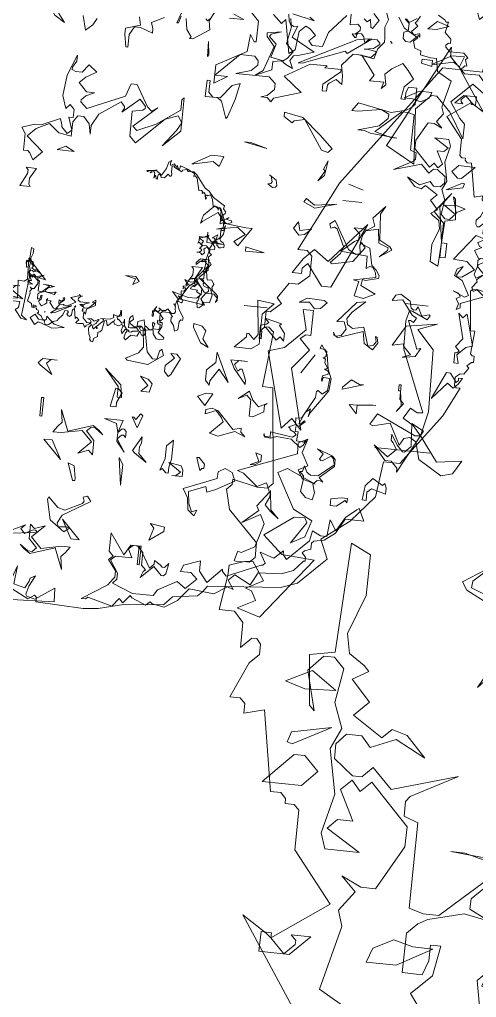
# Model space of a CAD drawing. Header units: metres. Extents: x 329311 to 330425, y 7396637 to 7397287.
# Drawn here: x 329851.716 to 329852.23, y 7397028.435 to 7397029.535 of the extents above; entities that cross this region are included whole.
import ezdxf

# ---------------------------------------------------------------- set-up
doc = ezdxf.new("R2010")
doc.units = ezdxf.units.M
doc.linetypes.add('CACHE2', pattern=[4.7625, 3.175, -1.5875])
doc.layers.get('0').update_dxf_attribs({"lineweight": 18})
doc.layers.add('ARBRE', color=251, linetype='Continuous', lineweight=13)
doc.layers.add('AXES+POTEAUX', color=6, linetype='CACHE2', lineweight=13)
doc.layers.add('VEGETAIS', color=3, linetype='Continuous')
pattern_1 = [(341.96263, (329827.33868, 7397103.38185), (0.0540704, 0.16604302), [0.127, -0.047625]), (71.96263, (329827.33868, 7397103.38185), (-0.16604302, 0.0540704), [0.127, -0.047625])]

# ---------------------------------------------------------------- blocks, each defined once
blk = doc.blocks.new('WMF26', base_point=(0, 0.0008))
at = {"color": 85}
for points in [[(7.3226, -0.1836), (7.3588, -0.2206), (7.4617, -0.1474), (7.7449, -0.2857)], [(1.6326, -10.5903), (1.5231, -10.5245), (1.4943, -10.4882), (1.4581, -10.4882), (1.4943, -10.3145), (1.3848, -10.2116), (1.3848, -10.1391), (1.4219, -10.1391), (1.4581, -10.1029), (1.4581, -10.0667), (1.3848, -10.0008), (1.1452, -10.0008), (1.072, -9.9284), (1.1082, -9.8921), (1.072, -9.7892), (1.1082, -9.7892), (1.1749, -9.7168), (0.7237, -9.0548), (0.8974, -9.1643), (0.9345, -9.1931), (1.3198, -8.9165), (1.0357, -8.5666), (1.0357, -8.2908), (0.9995, -8.2546), (0.9345, -8.2546), (0.9345, -8.2183), (0.8974, -8.1813), (0.825, -8.1813), (0.7237, -7.6214), (0.5846, -7.6577), (0.5846, -7.5918), (0.5483, -7.5556), (0.4759, -7.5556), (0.5846, -7.3078), (0.6496, -7.2427), (0.6496, -7.1703), (0.6208, -7.1332), (0.5846, -7.1332), (0.5121, -7.2065), (0.5121, -7.0319), (0.4462, -6.9595), (0.3376, -6.9595), (0.3738, -6.7191), (0.3738, -6.6458), (0.4759, -6.6096), (0.5121, -6.6096), (0.5483, -6.5734), (0.5483, -6.4713), (0.3376, -6.2605), (0.3013, -6.1222), (0.3376, -6.0851), (0.3376, -6.0489), (0.5121, -6.0851), (0.5846, -6.0851), (0.6208, -6.0489), (0.5483, -5.387), (0.4759, -5.387), (0.5121, -5.0016), (0.4759, -4.972), (0.4462, -4.972), (0.4462, -4.8633), (0.4759, -4.8633), (0.5483, -4.7975), (0.5121, -4.7612), (0.5846, -4.6517), (0.6496, -4.6517), (0.7237, -4.5867), (0.7237, -4.4484), (0.6866, -4.4122), (0.6208, -4.4122), (0.8612, -3.9239), (1.4943, -3.0512), (1.771, -3.0512), (1.8434, -2.4543), (2.2221, -2.0031), (2.6807, -1.654), (2.5424, -1.3338), (2.6445, -1.2317), (2.9936, -0.8826), (3.2694, -0.7805), (4.492, -0.6718), (4.5653, -0.5689), (4.6377, -0.4965), (5.0527, -0.4314), (5.191, -0.2857), (5.8604, -0.2206), (6.2753, -0.1111), (6.5223, -0.0815), (7.3226, -0.1111), (7.3226, -0.1836), (7.3226, -0.1836)]]:
    blk.add_lwpolyline(points, dxfattribs=at)
at = {"color": 63}
for points in [[(7.7449, -0.2857), (7.796, -0.3738), (7.6955, -0.6776), (7.7211, -0.3754), (7.5325, -0.326), (7.4749, -0.4438), (7.4617, -0.4932), (7.3736, -0.5442), (7.4699, -0.3623), (7.5062, -0.2231), (7.4881, -0.1918), (7.3481, -0.1548), (7.0303, -0.3746), (7.0221, -0.1433), (7.8404, -0.1029), (7.7836, -0.1358), (7.7449, -0.2857), (7.7449, -0.2857)], [(6.5001, -0.2462), (6.5734, -0.2462), (6.1518, -0.522), (6.0777, -0.6315), (6.0489, -0.6611), (6.0489, -0.7698), (6.188, -0.9443), (6.1156, -1.0094), (6.188, -1.0827), (6.188, -1.3955), (5.9402, -1.0464), (5.8381, -1.221), (5.7006, -1.221), (5.489, -0.8711), (5.4166, -0.9443), (5.4166, -1.0094), (5.3145, -0.9443), (5.2783, -0.9081), (5.2421, -0.9081), (5.1762, -0.9806), (5.2058, -0.806), (5.2421, -0.7698), (5.2783, -0.7698), (5.4166, -0.9081), (5.6274, -0.6973), (5.5903, -0.806), (5.5541, -0.8348), (5.6274, -0.9081), (5.6274, -1.1189), (5.7295, -1.221), (5.8019, -1.221), (5.8744, -1.1551), (5.8019, -1.0094), (6.0777, -1.0094), (6.1518, -0.9443), (6.0127, -0.7336), (6.0127, -0.6315), (6.0777, -0.5582), (5.7295, -0.4199), (5.3804, -0.4199), (5.3145, -0.522), (5.0016, -0.6973), (4.8559, -0.5944), (4.6814, -0.7698), (4.7909, -0.8711), (4.9654, -0.8711), (4.9292, -0.9806), (4.6517, -1.0827), (4.6517, -0.9081), (4.5068, -0.7336), (4.2664, -0.9806), (4.2664, -0.9443), (4.194, -0.8711), (3.6333, -1.1189), (3.6045, -1.1189), (3.5683, -1.1551), (3.6695, -1.3297), (3.4299, -1.2572), (3.2842, -1.3955), (3.2842, -1.3297), (3.2192, -1.2572), (2.8693, -1.6063), (2.833, -1.7808), (2.6947, -1.7084), (2.586, -1.7084), (2.5572, -1.9924), (2.4469, -1.8171), (2.3094, -2.0575), (2.1349, -2.2032), (2.0986, -2.232), (1.9957, -2.0287), (2.3094, -2.0287), (2.4469, -1.7808), (2.6223, -1.6433), (2.7968, -1.6063), (2.833, -1.5701), (2.833, -1.4688), (2.9343, -1.4317), (2.9722, -1.3955), (2.9055, -1.3297), (2.9055, -1.2572), (2.9343, -1.2572), (3.0808, -1.0827), (3.2842, -1.0094), (3.6695, -0.9806), (3.779, -0.7698), (4.0557, -0.9081), (4.1577, -0.806), (4.0557, -0.6611), (4.1577, -0.6973), (4.3685, -0.5582), (4.7909, -0.5944), (4.9654, -0.3837), (5.1762, -0.2462), (5.3804, -0.2824), (5.4166, -0.3112), (5.489, -0.2462), (5.7295, -0.3474), (5.7657, -0.3837), (5.8744, -0.2462), (5.9402, -0.3112), (6.0489, -0.1729), (6.4639, -0.2824), (6.5001, -0.2462), (6.5001, -0.2462)], [(7.8429, -1.2679), (7.6321, -1.3774), (7.7046, -1.3041), (7.6321, -1.2317), (7.4938, -1.3041), (7.4576, -1.3041), (7.4205, -1.2679), (7.945, -1.2029)], [(5.3112, -1.5083), (5.5508, -1.3338), (5.4849, -1.5445), (5.5508, -1.6178), (5.3112, -1.5808), (5.3112, -1.5083), (5.3112, -1.5083)], [(7.2929, -1.8805), (7.1217, -1.724), (7.0023, -1.6894), (6.7191, -1.8286), (6.6969, -1.8747), (6.7183, -1.9373), (6.6499, -1.9611), (6.5816, -1.8772), (7.0394, -1.5997), (7.1077, -1.4671), (7.0838, -1.398), (6.943, -1.4169), (6.8969, -1.3947), (6.9801, -1.3264), (7.2279, -1.5017), (7.3102, -1.8426), (7.2929, -1.8805), (7.2929, -1.8805)], [(4.217, -2.4683), (4.52, -2.2962), (4.6624, -2.2378), (4.6945, -2.3316), (4.9712, -2.2188), (4.9457, -2.0188), (4.8847, -1.8821), (4.7991, -1.9175), (4.8386, -1.8228), (4.9522, -1.9109), (4.9778, -2.111), (5.065, -2.2584), (4.5184, -2.4856), (4.5126, -2.5934), (4.4031, -2.6651), (4.2747, -2.6116), (4.217, -2.4683), (4.217, -2.4683)], [(3.6695, -2.1307), (3.6045, -2.2682), (3.6045, -2.3786), (3.5683, -2.0575), (3.4299, -1.92), (3.5683, -2.0287), (3.6695, -2.1307), (3.6695, -2.1307)], [(2.586, -2.3415), (2.4107, -2.3786), (2.3094, -2.3786), (2.3094, -2.3053), (2.3456, -2.3415), (2.4839, -2.232), (2.586, -2.232), (2.586, -2.3415), (2.586, -2.3415)], [(6.1156, -2.2032), (6.188, -2.6618), (6.1156, -2.5523), (6.1156, -2.2032), (6.1156, -2.2032)], [(6.887, -2.2353), (6.887, -2.1991), (6.9233, -2.1991), (7.0262, -2.4831), (6.9233, -2.4469), (6.887, -2.2353), (6.887, -2.2353)], [(3.1064, -2.4148), (3.0817, -2.6074), (3.0817, -2.6766), (3.1508, -2.7466), (3.1064, -2.7466), (3.0817, -2.8446), (3.0323, -2.7466), (2.9631, -2.7013), (2.8437, -2.7013), (2.5819, -2.9137), (2.6066, -2.9829), (2.6066, -3.0076), (2.656, -3.057), (2.7943, -2.9631), (2.819, -2.9631), (2.8437, -2.9829), (2.7943, -3.0817), (2.8931, -3.1517), (2.6313, -3.057), (2.5819, -3.0076), (2.5819, -2.889), (2.819, -2.6766), (2.7499, -2.6074), (2.7943, -2.6272), (2.8437, -2.6272), (2.9129, -2.558), (2.8684, -2.4148), (2.8931, -2.2954), (3.0125, -2.3209), (3.1064, -2.4148), (3.1064, -2.4148)], [(2.0328, -2.6181), (1.9233, -2.7565), (1.7495, -2.6544), (1.7125, -2.6906), (1.6837, -2.6181), (1.6837, -2.5161), (1.9233, -2.5819), (1.9957, -2.5161), (1.9957, -2.3786), (2.0624, -2.3786), (2.0328, -2.6181), (2.0328, -2.6181)], [(5.3433, -2.5885), (5.3433, -2.4872), (5.3804, -2.4872), (5.4528, -2.5523), (5.489, -2.5235), (5.4166, -2.7276), (5.4166, -2.9384), (5.3145, -3.0471), (5.3145, -2.7276), (5.3433, -2.5885), (5.3433, -2.5885)], [(7.1629, -2.5235), (7.4757, -2.8363), (7.3374, -2.8363), (7.1629, -2.5235), (7.1629, -2.5235)], [(4.7547, -2.698), (4.7547, -2.6247), (4.7909, -2.6247), (4.8197, -2.5885), (4.893, -2.8001), (4.8559, -2.8001), (4.7547, -2.698), (4.7547, -2.698)], [(5.8678, -2.8726), (5.8678, -2.7639), (5.7295, -2.6247), (5.9402, -2.7639), (5.9765, -2.8001), (5.8381, -3.0471), (5.8381, -2.9384), (5.8678, -2.8726), (5.8678, -2.8726)], [(6.6754, -3.15), (6.5659, -3.0759), (6.5001, -3.0109), (6.6392, -3.1121), (6.7117, -3.1121), (6.7767, -3.0471), (6.6392, -2.9022), (6.6392, -2.6618), (6.7117, -2.7276), (6.8862, -2.6618), (6.6754, -2.8726), (6.85, -3.0471), (7.1991, -2.9746), (7.3374, -2.9746), (7.2641, -3.0759), (7.1991, -3.15), (7.2353, -3.36), (7.0904, -3.0109), (6.6754, -3.15), (6.6754, -3.15)], [(6.2531, -3.0759), (6.188, -3.1426), (6.1518, -3.1426), (6.1156, -3.1055), (6.1156, -3.0035), (6.1518, -3.0397), (6.188, -3.0397), (6.2531, -2.9672), (6.1156, -2.7565), (6.2531, -2.931), (6.2531, -3.0759), (6.2531, -3.0759)], [(1.6475, -3.0759), (1.7495, -3.0759), (1.9595, -3.3163), (1.7125, -3.1426), (1.5742, -3.2801), (1.6475, -3.3896), (1.6837, -3.4258), (1.6837, -3.5271), (1.5742, -3.3534), (1.4721, -3.2513), (1.4359, -3.2513), (1.3346, -3.3534), (1.3634, -3.7387), (1.1601, -3.63), (1.538, -2.9022), (1.538, -2.9672), (1.6475, -3.0759), (1.6475, -3.0759)], [(6.2531, -3.0759), (6.2893, -3.2225), (6.5001, -3.2875), (6.188, -3.2875), (6.2531, -3.0759), (6.2531, -3.0759)], [(2.8569, -4.5002), (2.791, -4.3446), (2.805, -4.1405), (3.0874, -3.7321), (3.1055, -3.6671), (3.0825, -3.8054), (3.164, -3.7346), (3.2513, -3.5394), (3.1879, -3.5452), (3.1994, -3.56), (3.1607, -3.5946), (3.1484, -3.5806), (3.2406, -3.4991), (3.2933, -3.5032), (3.2999, -3.4036), (3.248, -3.3995), (3.2587, -3.2472), (3.1327, -3.2389), (3.0932, -3.2727), (3.1385, -3.1887), (3.192, -3.1426), (3.3493, -3.2669), (3.602, -3.2842), (3.6909, -3.2513), (3.7905, -3.2579), (3.8152, -3.2859), (3.8136, -3.3122), (3.8029, -3.2719), (3.7033, -3.2653), (3.7074, -3.355), (3.4077, -3.3106), (3.3311, -3.3023), (3.2776, -3.3493), (3.3147, -3.3912), (3.3871, -3.4225), (3.3879, -3.4464), (3.4003, -3.4604), (3.4209, -3.4612), (3.3056, -3.5172), (3.3106, -3.6316), (3.2183, -3.6382), (3.0183, -4.0046), (3.0117, -4.1042), (2.9837, -4.1289), (2.9104, -4.0738), (2.8289, -4.1446), (2.8149, -4.3438), (2.917, -4.3537), (2.931, -4.3413), (2.9351, -4.2887), (2.9475, -4.3027), (2.9401, -4.3784), (2.8495, -4.413), (2.8462, -4.4599), (2.9178, -4.4912), (2.8833, -4.5019), (2.8693, -4.5142), (2.9236, -4.6048), (2.9195, -4.6575), (2.9318, -4.6715), (2.959, -4.6731), (2.9187, -4.7077), (2.9112, -4.7835), (2.9458, -4.823), (3.0249, -4.8287), (3.0043, -4.8913), (2.9005, -4.7431), (2.8569, -4.5002), (2.8569, -4.5002)], [(5.9402, -3.1862), (6.0415, -3.36), (6.0127, -3.36), (5.9765, -3.3237), (5.904, -3.4258), (5.8678, -3.397), (5.9402, -3.1862), (5.9402, -3.1862)], [(6.2531, -3.7461), (6.3255, -3.5715), (6.3255, -3.4983), (6.4276, -3.4983), (6.3618, -3.8111), (6.3255, -3.8111), (6.2531, -3.7461), (6.2531, -3.7461)], [(6.3255, -3.8408), (6.5734, -4.1248), (6.2893, -3.877), (6.2531, -3.6662), (6.3255, -3.6662), (6.3255, -3.8408), (6.3255, -3.8408)], [(4.8477, -3.6769), (4.986, -3.8227), (4.8477, -3.8877), (4.739, -3.8877), (4.8477, -3.6769), (4.8477, -3.6769)], [(2.3094, -3.9494), (2.0986, -3.9783), (1.9957, -3.9783), (2.3094, -3.9494), (2.3094, -3.8045), (2.4469, -3.9494), (2.3094, -3.9494), (2.3094, -3.9494)], [(5.8381, -3.9132), (5.9765, -4.0515), (5.8381, -4.0153), (5.7657, -3.9494), (5.8019, -3.8045), (5.9402, -3.8045), (5.8381, -3.9132), (5.8381, -3.9132)], [(1.6112, -4.2623), (1.6475, -4.2623), (1.6475, -4.3644), (1.6112, -4.3644), (1.6112, -4.1248), (1.538, -4.0515), (1.6475, -3.9132), (1.5742, -4.0153), (1.6112, -4.2623), (1.6112, -4.2623)], [(7.4938, -4.1767), (7.5663, -4.1042), (7.4576, -3.9289), (7.6684, -4.068), (7.7046, -4.1042), (7.6321, -4.1767), (7.3917, -4.1767), (7.4938, -4.1767), (7.4938, -4.1767)], [(4.3866, -10.3145), (4.2409, -10.1754), (4.1759, -10.2478), (4.0664, -9.688), (3.9651, -9.7604), (3.9289, -10.0733), (3.826, -10.1754), (3.7535, -10.1391), (3.6514, -10.037), (3.7535, -9.9358), (3.6885, -9.8625), (3.5139, -9.8625), (3.4415, -10.1103), (3.164, -10.4232)], [(2.2913, -10.4882), (2.1818, -10.3145), (1.9414, -10.1754), (2.0072, -10.1103), (1.971, -10.0008), (1.8689, -9.9646), (1.8689, -9.8996), (1.6944, -9.8625), (1.5931, -9.8625), (1.5561, -9.6517), (1.3091, -9.5134), (1.4178, -9.0622), (1.3815, -8.9527), (1.4836, -8.8144), (1.3815, -8.7132), (1.5198, -8.7782), (1.6219, -8.7782), (1.7965, -8.4653), (1.7965, -8.327), (1.5198, -8.043), (1.4466, -8.1154), (1.3815, -8.043), (1.3091, -8.1154), (1.4178, -8.327), (1.3091, -8.327), (1.2432, -8.3929), (1.4836, -8.5378), (1.2432, -8.5378), (1.207, -8.4291), (1.2728, -8.1525), (1.207, -7.8396), (1.2728, -7.6939), (1.207, -7.5193), (1.2432, -7.2789), (1.1708, -7.2065), (1.0975, -7.2065), (0.9962, -7.3152), (1.0687, -7.5918), (1.0324, -7.5556), (0.9962, -7.2065), (1.1708, -7.1703), (1.207, -6.4054), (1.3453, -6.4713), (1.3453, -6.7553), (1.2432, -7.0319), (1.2728, -7.1703), (1.3815, -7.2427), (1.4178, -7.2789), (1.3091, -7.344), (1.4466, -7.4905), (1.3453, -7.5918), (1.5561, -7.7301), (1.6219, -7.6643), (1.7306, -7.6939), (1.8689, -7.8396), (1.6582, -7.7301), (1.4836, -7.8034), (1.4178, -7.7301), (1.3091, -7.7301), (1.2432, -7.8034), (1.2432, -7.9055), (1.3815, -8.0142), (1.4466, -8.0142), (1.5198, -7.9417), (1.6582, -8.0792), (2.1167, -7.9417), (1.7965, -8.1154), (1.7677, -8.1525), (1.7677, -8.2546), (1.8689, -8.2908), (1.8689, -8.8869), (1.971, -8.9165), (2.0805, -8.9165), (2.465, -8.5666), (2.4955, -8.5378), (2.2188, -8.4653), (2.1167, -8.4653), (2.5679, -8.5016), (2.6692, -8.5378), (2.7787, -8.5378), (2.4288, -8.6407), (2.2913, -8.7782), (2.2913, -8.8506), (2.4288, -8.9165), (2.8149, -8.8506), (2.9162, -8.8506), (2.8149, -8.989), (2.2551, -8.8869), (2.0072, -8.9527), (1.9414, -8.989), (1.8689, -9.0622), (1.8689, -9.3381), (2.0072, -9.3381), (2.0443, -9.2368), (2.0443, -9.1281), (2.1167, -9.1281), (2.0805, -9.3381), (1.9414, -9.4772), (2.0443, -9.6155), (2.1456, -9.7242), (2.3201, -9.6155), (2.4288, -9.5134), (2.3926, -9.3381), (2.465, -9.2656), (2.4288, -9.3751), (2.6692, -9.3751), (2.6041, -9.4772), (2.8437, -9.7892), (2.9903, -9.7892), (3.164, -9.5859), (3.1278, -9.4113), (3.1278, -9.2656), (3.2299, -9.3381), (3.3385, -9.2656), (3.3674, -9.2368), (3.3674, -9.1281), (3.4415, -9.1281), (3.4415, -9.2368), (3.164, -9.4772), (3.164, -9.5134), (3.4415, -9.5134), (3.4044, -9.5496), (3.6885, -9.5496), (4.1026, -9.3018), (3.7897, -9.0622), (4.2409, -8.9165), (4.2771, -8.8506), (4.3504, -8.9165), (4.4525, -8.9165), (4.3504, -8.9527), (4.2409, -9.0622), (4.2409, -9.1643), (4.3504, -9.2656), (4.9111, -9.2656), (4.6633, -9.3381), (4.5612, -9.4401), (4.5612, -9.5134), (4.627, -9.5859), (4.874, -9.5859), (5.2602, -9.2006), (5.0486, -9.2006), (5.2602, -9.0622), (5.2602, -9.3751), (4.7654, -9.6517), (4.7365, -9.9358), (4.6633, -9.8255), (4.627, -9.8255), (4.627, -10.1754), (4.874, -10.4232)], [(5.0486, -10.2478), (4.874, -10.1754), (5.1144, -10.1754)], [(6.1987, -10.0733), (6.4095, -9.9646), (6.3733, -9.8625), (6.3733, -9.7892), (6.5849, -9.8625), (6.6862, -9.8625), (6.7586, -9.7242), (6.7586, -9.5134), (6.7948, -9.5134), (6.8311, -9.7242), (6.8311, -9.8255), (6.5849, -9.8996), (6.6211, -10.037)], [(7.3193, -9.9358), (7.3843, -9.8255), (7.4938, -9.7242), (7.5597, -9.9646)], [(4.6723, -4.3101), (4.8115, -4.0993), (4.8115, -4.0268), (4.8839, -4.0993), (4.8839, -4.273), (4.739, -4.4122), (4.739, -4.5867), (4.4986, -4.0993), (4.6723, -4.3101), (4.6723, -4.3101)], [(4.3603, -4.4846), (4.4253, -4.4122), (4.3603, -4.3101), (4.3241, -4.3463), (4.2878, -4.3463), (4.2146, -4.1717), (4.2146, -4.0993), (4.4253, -4.3463), (4.4986, -4.4846), (4.2146, -4.4846), (4.3603, -4.4846), (4.3603, -4.4846)], [(5.3351, -4.4122), (5.4734, -4.1355), (5.5096, -4.0993), (5.5821, -4.1717), (5.5821, -4.273), (5.4372, -4.4122), (5.5096, -4.4846), (5.4075, -4.4846), (5.3351, -4.4122), (5.3351, -4.4122)], [(0.811, -4.6484), (0.7015, -4.5027), (0.6644, -4.5398), (0.6644, -4.576), (0.5994, -4.576), (0.6644, -4.4739), (0.7377, -4.4006), (0.8398, -4.4739), (1.0868, -4.1899), (0.876, -4.6484), (0.811, -4.6484), (0.811, -4.6484)], [(3.304, -4.3875), (3.0973, -4.7127), (3.304, -4.3875), (3.304, -4.3875)], [(4.8889, -6.482), (4.8707, -6.4424), (4.8304, -6.4219), (4.8098, -6.3823), (4.8098, -6.342), (4.86, -6.3321), (4.8889, -6.3321), (4.9308, -6.3716), (4.9308, -6.4219), (4.9498, -6.4424), (5, -6.3823), (4.9605, -6.3321), (4.9605, -6.2918), (5.0395, -6.2819), (5.0395, -6.2317), (5, -6.1996), (5.0502, -6.1601), (5.0395, -6.0695), (5.0107, -6.0695), (4.9893, -6.0398), (5.0609, -5.9485), (5.0395, -5.8077), (5.0214, -5.7682), (4.9811, -5.7789), (4.9498, -5.7789), (4.9103, -5.7072), (4.9391, -5.6562), (4.9308, -5.6463), (4.9308, -5.6274), (4.9498, -5.606), (4.921, -5.5269), (4.9498, -5.3952), (5.0502, -5.3952), (5.0708, -5.3763), (5.0609, -5.345), (5.121, -5.2947), (5.1507, -5.2947), (5.1614, -5.3763), (5.1614, -5.4059), (5.1507, -5.4059), (5.121, -5.5269), (5.182, -5.5557), (5.182, -5.5771), (5.1712, -5.5878), (5.2915, -5.5961), (5.2832, -5.6274), (5.2519, -5.6463), (5.2412, -5.6463), (5.233, -5.6381), (5.2124, -5.6669), (5.191, -5.6891), (5.2124, -5.7286), (5.3227, -5.6381), (5.4232, -5.4767), (5.4232, -5.4454), (5.4421, -5.4265), (5.4026, -5.387), (5.4026, -5.3656), (5.4232, -5.345), (5.4635, -5.3656), (5.4734, -5.3763), (5.4923, -5.3557), (5.4421, -5.2248), (5.3631, -5.1037), (5.373, -5.0535), (5.4026, -5.0634), (5.4232, -5.0346), (5.4339, -4.8921), (5.4841, -4.8633), (5.5137, -4.9531), (5.564, -5.0239), (5.564, -5.0848), (5.5426, -5.1037), (5.6035, -5.1638), (5.7253, -5.1638), (5.755, -5.135), (5.736, -5.093), (5.6941, -5.0535), (5.7443, -5.0033), (5.7443, -4.9844), (5.7048, -4.9844), (5.7048, -4.9127), (5.755, -4.8123), (5.6545, -4.7324), (5.6545, -4.7118), (5.7146, -4.6904), (5.7756, -4.7011), (5.8365, -4.7826), (5.8447, -4.8419), (5.9657, -4.8337), (5.9765, -4.7621), (5.9954, -4.7324), (6.0267, -4.7407), (6.0662, -4.8016), (6.1074, -4.7118), (6.2078, -4.7217), (6.2893, -4.632), (6.3181, -4.6616), (6.2975, -4.7514), (6.2786, -4.7719), (6.2786, -4.7909), (6.3082, -4.8123), (6.3576, -4.7324), (6.3791, -4.7826), (6.3576, -4.8526), (6.3478, -4.8633), (6.3791, -4.8839), (6.4293, -4.8526), (6.4984, -4.8732), (6.519, -4.9234), (6.6096, -4.8419), (6.6203, -4.8419), (6.6409, -4.9234), (6.6705, -4.9127), (6.7001, -4.7514), (6.7314, -4.7217), (6.7602, -4.7118), (6.7602, -4.6402), (6.8212, -4.6007), (6.8319, -4.5505), (6.8418, -4.5398), (6.8607, -4.5505), (6.892, -4.5818), (6.8821, -4.6114), (6.9109, -4.6616), (6.9216, -4.7514), (6.9216, -4.7826), (6.8821, -4.8222), (6.901, -4.8419), (6.9718, -4.8016), (6.9718, -4.7909), (6.9932, -4.7719), (7.0229, -4.8337), (7.1019, -4.8222), (7.134, -4.8222), (7.1439, -4.8337), (7.1439, -4.8419), (7.1019, -4.8839), (7.1439, -4.9234), (7.1629, -4.9028), (7.1941, -5.0634), (7.2238, -5.0428), (7.2345, -4.9531), (7.2633, -4.9234), (7.2839, -4.9341), (7.3135, -4.9629), (7.2839, -4.9926), (7.3028, -5.0132), (7.353, -5.0132), (7.3744, -4.9424), (7.4543, -4.8526), (7.4543, -4.8337), (7.5259, -4.8123), (7.5967, -4.7514), (7.6552, -4.7514), (7.6766, -4.7826), (7.6659, -4.8222), (7.7054, -4.8337), (7.7367, -4.8839), (7.8059, -4.9234), (7.7869, -4.9424), (7.7976, -4.9737), (7.8273, -4.9844), (7.8273, -5.0033), (7.8775, -5.0132), (7.9071, -5.0132), (7.9178, -5.0741), (7.9886, -5.1136), (7.9574, -5.2437), (7.9681, -5.2758), (7.9384, -5.3153), (7.9681, -5.345), (7.9277, -5.326), (7.8989, -5.326), (7.8478, -5.4158), (7.8478, -5.4561), (7.9277, -5.5376), (7.9491, -5.5162), (7.9681, -5.5376), (7.9886, -5.5162), (7.9574, -5.4561), (7.9886, -5.4561), (8.0076, -5.4372), (7.9384, -5.3952), (8.0076, -5.3952), (8.0183, -5.4265), (7.9993, -5.5063), (8.0183, -5.5961), (7.9993, -5.6381), (8.0183, -5.6891), (8.0076, -5.7575), (8.0282, -5.7789), (8.0496, -5.7789), (8.0784, -5.7476), (8.0578, -5.6669), (8.0685, -5.6784), (8.0784, -5.7789), (8.0282, -5.7896), (8.0183, -6.0086), (7.9779, -5.9896), (7.9779, -5.9081), (8.0076, -5.8291), (7.9993, -5.7896), (7.9681, -5.7682), (7.9574, -5.7575), (7.9886, -5.7393), (7.9491, -5.6973), (7.9779, -5.6669), (7.9178, -5.6274), (7.8989, -5.6463), (7.8668, -5.6381), (7.8273, -5.5961), (7.8882, -5.6274), (7.9384, -5.606), (7.9574, -5.6274), (7.9886, -5.6274), (8.0076, -5.606), (8.0076, -5.5771), (7.9681, -5.5459), (7.9491, -5.5459), (7.9277, -5.5664), (7.8882, -5.5269), (7.7556, -5.5664), (7.8478, -5.5162), (7.8561, -5.5063), (7.8561, -5.4767), (7.8273, -5.466), (7.8273, -5.2947), (7.7976, -5.2865), (7.7663, -5.2865), (7.6552, -5.387), (7.647, -5.3952), (7.7268, -5.4158), (7.7556, -5.4158), (7.6264, -5.4059), (7.5967, -5.3952), (7.5655, -5.3952), (7.6659, -5.3656), (7.7054, -5.326), (7.7054, -5.3054), (7.6659, -5.2865), (7.5547, -5.3054), (7.5259, -5.3054), (7.5547, -5.2651), (7.7161, -5.2947), (7.7869, -5.2758), (7.8059, -5.2651), (7.8273, -5.2437), (7.8273, -5.1638), (7.7869, -5.1638), (7.777, -5.1935), (7.777, -5.2248), (7.7556, -5.2248), (7.7663, -5.1638), (7.8059, -5.1243), (7.777, -5.0848), (7.7474, -5.0535), (7.6972, -5.0848), (7.6659, -5.1136), (7.6766, -5.1638), (7.6552, -5.1852), (7.6659, -5.154), (7.5967, -5.154), (7.6157, -5.1243), (7.5465, -5.0346), (7.5045, -5.0346), (7.4543, -5.093), (7.465, -5.1433), (7.465, -5.1852), (7.4354, -5.1638), (7.4033, -5.1852), (7.395, -5.1935), (7.395, -5.2248), (7.3744, -5.2248), (7.3744, -5.1935), (7.4543, -5.1243), (7.4543, -5.1136), (7.3744, -5.1136), (7.3843, -5.1037), (7.3028, -5.1037), (7.1843, -5.1745), (7.274, -5.2437), (7.1439, -5.2865), (7.134, -5.3054), (7.1126, -5.2865), (7.0838, -5.2865), (7.1126, -5.2758), (7.1439, -5.2437), (7.1439, -5.2141), (7.1126, -5.1852), (6.9513, -5.1852), (7.0229, -5.1638), (7.0517, -5.135), (7.0517, -5.1136), (7.0336, -5.093), (6.9611, -5.093), (6.8508, -5.2042), (6.9109, -5.2042), (6.8508, -5.2437), (6.8508, -5.154), (6.9932, -5.0741), (7.0015, -4.9926), (7.0229, -5.0239), (7.0336, -5.0239), (7.0336, -4.9234), (6.9611, -4.8526), (6.9216, -4.8526), (6.9109, -4.8419), (6.892, -4.8732), (6.9109, -4.9028), (6.9611, -4.9234), (6.892, -4.9234), (6.8418, -4.8921), (6.771, -4.9234), (6.7602, -4.9234), (6.8105, -4.8526), (6.8607, -4.8222), (6.8607, -4.7826), (6.8418, -4.7621), (6.71, -4.8921), (6.7001, -4.8921), (6.6911, -4.9028), (6.6911, -4.9341), (6.71, -4.9424), (6.7413, -4.9424), (6.5808, -4.9531), (6.519, -4.9844), (6.5297, -5.0132), (6.5297, -5.0346), (6.4688, -5.0132), (6.44, -5.0132), (6.4186, -5.0535), (6.4186, -5.1136), (6.4079, -5.1136), (6.398, -5.0535), (6.398, -5.0239), (6.4688, -5.0033), (6.4581, -4.9629), (6.4482, -4.9531), (6.44, -4.9629), (6.3791, -4.9028), (6.3576, -4.9127), (6.3395, -4.9341), (6.3395, -4.9737), (6.3288, -4.8633), (6.2893, -4.8123), (6.2786, -4.8016), (6.2473, -4.8016), (6.2473, -4.7909), (6.258, -4.7826), (6.2391, -4.7719), (6.2078, -4.7719), (6.1889, -4.7909), (6.0967, -4.8016), (6.0884, -4.8123), (6.1279, -4.8526), (6.2284, -4.8419), (6.258, -4.8419), (6.258, -4.9926), (6.2391, -5.0239), (6.2078, -5.0535), (6.1889, -4.9844), (6.2473, -4.9424), (6.2391, -4.9127), (6.1675, -4.8633), (6.0884, -4.8732), (6.0769, -4.8839), (6.0563, -4.8839), (6.0769, -4.8526), (6.0563, -4.8222), (5.9954, -4.8222), (5.9872, -4.8839), (5.9765, -4.8921), (5.9765, -4.9028), (5.9056, -4.8419), (5.876, -4.8419), (5.8447, -4.8732), (5.8653, -4.9234), (5.8653, -4.9737), (5.8258, -4.9531), (5.8447, -4.8839), (5.8447, -4.8633), (5.755, -4.8633), (5.736, -4.8839), (5.736, -4.9531), (5.7649, -4.9531), (5.7863, -4.9737), (5.7863, -5.0132), (5.755, -5.0033), (5.755, -5.1243), (5.8365, -5.1745), (5.8447, -5.1745), (5.876, -5.1433), (5.8653, -5.1037), (5.8653, -5.0741), (5.8867, -5.0741), (5.8867, -5.1638), (5.8653, -5.1745), (5.8258, -5.2437), (5.8447, -5.2042), (5.8447, -5.1852), (5.7945, -5.1638), (5.7863, -5.1638), (5.7649, -5.1852), (5.7649, -5.2042), (5.7863, -5.2248), (5.7146, -5.1745), (5.6941, -5.1935), (5.6751, -5.1852), (5.6356, -5.2248), (5.564, -5.154), (5.5236, -5.154), (5.503, -5.1852), (5.5137, -5.2437), (5.5137, -5.2758), (5.5426, -5.3153), (5.5236, -5.2865), (5.4923, -5.3952), (5.4841, -5.387), (5.4528, -5.4265), (5.4841, -5.4561), (5.4734, -5.4561), (5.4528, -5.4372), (5.4339, -5.4561), (5.4421, -5.5162), (5.4421, -5.5459), (5.4026, -5.5459), (5.3631, -5.5878), (5.3837, -5.606), (5.4232, -5.5878), (5.4026, -5.606), (5.4232, -5.6274), (5.373, -5.6381), (5.3417, -5.6669), (5.3837, -5.7179), (5.4026, -5.7393), (5.3022, -5.7072), (5.2223, -5.7286), (5.2017, -5.7476), (5.2017, -5.7575), (5.2223, -5.7789), (5.3129, -5.7575), (5.2725, -5.7789), (5.182, -5.7789), (5.191, -5.7476), (5.2017, -5.7393), (5.0609, -5.5664), (5.0214, -5.5557), (4.9893, -5.5878), (5, -5.6463), (5.0708, -5.6562), (5.0897, -5.6891), (5.0897, -5.7072), (5.0815, -5.7072), (5.0708, -5.7179), (5.1004, -5.7393), (5.0897, -5.7476), (5.0897, -5.7575), (5.1111, -5.7789), (5.14, -5.7789), (5.0897, -5.7896), (5.0897, -5.8686), (5.1004, -5.8793), (5.1004, -5.9081), (5.0815, -5.9081), (5.0708, -5.9188), (5.1004, -5.969), (5.0897, -5.969), (5.0815, -6.0489), (5.0815, -6.0802), (5.0897, -6.0901), (5.1317, -6.0695), (5.1614, -6.0695), (5.1317, -6.0999), (5.0897, -6.0999), (5.0502, -6.2605), (5.0708, -6.3), (5.0897, -6.3214), (5.121, -6.3), (5.14, -6.2819), (5.121, -6.221), (5.1614, -6.1815), (5.182, -6.2103), (5.2223, -6.221), (5.2519, -6.221), (5.2017, -6.2317), (5.1712, -6.2605), (5.191, -6.2819), (5.2124, -6.2819), (5.191, -6.3107), (5.1712, -6.3321), (5.2223, -6.3823), (5.2519, -6.3716), (5.233, -6.4112), (5.233, -6.482), (5.1614, -6.482), (5.0815, -6.5231), (5.0815, -6.5009), (5.2124, -6.4614), (5.2223, -6.4507), (5.1614, -6.4112), (5.182, -6.3716), (5.182, -6.3502), (5.1614, -6.3321), (5.1317, -6.342), (5.1004, -6.342), (5.0502, -6.2918), (5.0107, -6.3609), (5.0107, -6.3823), (5.0214, -6.3922), (4.9605, -6.4507), (4.9893, -6.482), (5.0214, -6.482), (4.9308, -6.5437), (4.9498, -6.4721), (4.9391, -6.4614), (4.9103, -6.482), (4.8889, -6.5009), (4.8889, -6.6524), (4.8806, -6.6236), (4.8493, -6.6236), (4.8304, -6.6442), (4.8386, -6.6738), (4.8205, -6.7133), (4.8386, -6.5627), (4.8889, -6.482), (4.8889, -6.482)], [(4.0524, -5.3013), (4.0524, -4.7958), (4.1833, -4.7044), (4.4657, -4.7044), (4.2747, -4.8946), (4.2747, -4.9539), (4.2425, -4.9539), (4.1503, -4.8625), (4.0853, -4.9539), (4.1503, -5.5236), (3.8696, -5.4907), (4.0524, -5.3013), (4.0524, -5.3013)], [(0.7739, -4.9975), (0.7377, -4.9975), (0.7015, -5.0272), (0.7739, -5.0996), (0.6644, -5.2371), (0.7739, -5.6595), (0.7015, -5.587), (0.6356, -5.6595), (0.4899, -5.1358), (0.5994, -5.0996), (0.7377, -4.9613), (0.7015, -4.823), (0.7739, -4.823), (0.7739, -4.9975), (0.7739, -4.9975)], [(1.6442, -5.4405), (1.6046, -5.6125), (1.7347, -5.783), (1.9109, -5.7566), (1.8558, -5.8521), (1.7759, -5.8735), (1.6104, -5.7772), (1.5775, -5.6578), (1.5322, -5.6315), (1.4927, -5.6422), (1.4639, -5.6932), (1.3865, -5.5467), (1.2679, -5.5788), (1.2473, -5.5673), (1.291, -5.4915), (1.547, -5.606), (1.5668, -5.6175), (1.6046, -5.6125), (1.5478, -5.5467), (1.4729, -5.503), (1.5165, -5.4273), (1.5668, -5.4561), (1.6046, -5.4512), (1.4268, -5.0255), (1.421, -4.9885), (1.3445, -5.0049), (1.426, -4.8642), (1.6055, -4.8329), (1.6425, -4.8279), (1.5108, -4.8798), (1.6318, -5.0091), (1.6442, -5.4405), (1.6442, -5.4405)], [(6.7915, -4.7909), (6.7817, -4.7909), (6.7817, -4.7719), (6.7915, -4.7719), (6.7915, -4.7909), (6.7915, -4.7909)], [(3.7461, -5.1383), (3.6481, -5.014), (3.6481, -4.8897), (3.7132, -4.9555), (3.7724, -4.8897), (3.9626, -5.079), (3.9956, -5.079), (4.0606, -5.014), (4.0277, -5.014), (4.0277, -4.8897), (4.0606, -4.8897), (4.0606, -5.112), (3.9626, -5.1383), (3.9297, -5.1712), (3.9956, -5.2363), (3.7132, -5.1712), (3.7461, -5.1383), (3.7461, -5.1383)], [(2.3481, -5.6858), (2.558, -5.4915), (2.6321, -5.3746), (2.6099, -5.275), (2.5243, -5.219), (2.3333, -5.2618), (2.2378, -4.9514), (2.1439, -4.9769), (2.1044, -5.0387), (2.125, -5.1284), (2.0937, -5.1095), (2.0739, -5.0189), (2.1521, -4.8963), (2.2995, -4.9901), (2.3374, -5.1869), (2.7186, -5.0502), (2.7581, -5.0412), (2.8199, -5.0799), (2.8347, -5.1243), (2.7894, -5.0609), (2.6988, -5.0807), (2.6247, -5.1968), (2.6717, -5.3137), (2.796, -5.3071), (2.4955, -5.6578), (2.3481, -5.6858), (2.3481, -5.6858)], [(6.4984, -4.9531), (6.5083, -4.9234), (6.4984, -4.9531), (6.4984, -4.9531)], [(7.5152, -4.9629), (7.5655, -4.9531), (7.586, -4.9531), (7.4757, -5.0346), (7.465, -5.0239), (7.2633, -5.1037), (7.2444, -5.1037), (7.5152, -4.9629), (7.5152, -4.9629)], [(7.6865, -4.9629), (7.6766, -4.9531), (7.6865, -4.9629), (7.6865, -4.9629)], [(7.8371, -5.0239), (7.8882, -5.0239), (7.8882, -5.0535), (7.8371, -5.0428), (7.8371, -5.0239), (7.8371, -5.0239)], [(7.0624, -5.0346), (7.0517, -5.0848), (7.0517, -5.0346), (7.0624, -5.0346), (7.0624, -5.0346)], [(7.1843, -5.0848), (7.1941, -5.093), (7.1736, -5.1136), (7.1843, -5.1037), (7.1843, -5.0848), (7.1843, -5.0848)], [(7.0624, -5.135), (7.0624, -5.1136), (7.1126, -5.1433), (7.0731, -5.1433), (7.0624, -5.135), (7.0624, -5.135)], [(3.0438, -5.6364), (2.9886, -5.601), (3.0907, -5.494), (3.1871, -5.4783), (3.2842, -5.5829), (3.4596, -5.5656), (3.3295, -5.6463), (3.0438, -5.6364), (3.0438, -5.6364)], [(6.1601, -5.6315), (6.2613, -5.5664), (6.2251, -5.6677), (6.3996, -5.7048), (6.2251, -5.7048), (6.1601, -5.6315), (6.1601, -5.6315)], [(5.2421, -5.7624), (5.2421, -5.6965), (5.2058, -5.6595), (5.3804, -5.6595), (5.2783, -5.8348), (5.2783, -5.9361), (5.3071, -5.9723), (5.1326, -5.9723), (5.2421, -5.7624), (5.2421, -5.7624)], [(0.5821, -6.8706), (0.5475, -6.8072), (0.5039, -6.794), (0.6241, -6.729), (0.5352, -6.6013), (0.4289, -6.6178), (0.4051, -6.6104), (0.4257, -6.5421), (0.4495, -6.5495), (0.5384, -6.5009), (0.5878, -6.3354), (0.5541, -6.272), (0.4322, -6.3412), (0.5401, -6.2465), (0.5236, -6.2152), (0.6018, -6.1115), (0.573, -6.0489), (0.5096, -6.0827), (0.4075, -5.9987), (0.3639, -5.9855), (0.7682, -5.8258), (0.764, -5.75), (0.8274, -5.7163), (0.7986, -5.8134), (0.8464, -5.9015), (0.783, -5.9361), (0.8184, -5.9946), (0.9106, -6.0226), (0.7089, -5.9353), (0.6447, -5.969), (0.7797, -6.2119), (0.9139, -6.2786), (0.8785, -6.3955), (0.7838, -6.4466), (0.8818, -6.2959), (0.8653, -6.2638), (0.7896, -6.2679), (0.592, -6.4103), (0.7319, -6.533), (0.9608, -6.5487), (0.6224, -6.9842), (0.4611, -6.9356), (0.5821, -6.8706), (0.5821, -6.8706)], [(1.2984, -5.7253), (1.6837, -5.7253), (1.2984, -5.7253), (1.2984, -5.7253)], [(3.0117, -6.2794), (2.8528, -6.4474), (2.8166, -6.5676), (2.9508, -6.8525), (2.9969, -6.8755), (3.0586, -6.8541), (3.0825, -6.9233), (2.9977, -6.9908), (2.7268, -6.5289), (2.5959, -6.4573), (2.5268, -6.4803), (2.5432, -6.6211), (2.5202, -6.6672), (2.4527, -6.5824), (2.6321, -6.3379), (2.9746, -6.2613), (3.0117, -6.2794), (3.0117, -6.2794)], [(3.5715, -6.7586), (3.3797, -6.8006), (3.4851, -6.7034), (3.5798, -6.6779), (3.6827, -6.7866), (3.6086, -6.9027), (3.5715, -6.7586), (3.5715, -6.7586)], [(5.8447, -7.6288), (5.8365, -7.619), (5.7863, -7.6503), (5.736, -7.6), (5.7253, -7.6083), (5.7253, -7.6288), (5.7146, -7.5893), (5.6941, -7.5687), (5.6858, -7.5687), (5.6751, -7.6), (5.6751, -7.6288), (5.5343, -7.5786), (5.4923, -7.5498), (5.4421, -7.5498), (5.3837, -7.5078), (5.2223, -7.2979), (5.1507, -7.2559), (5.0708, -7.1554), (4.8707, -7.0361), (4.8806, -6.9858), (4.8386, -6.9356), (4.8493, -6.9142), (4.8996, -6.864), (4.8889, -6.8343), (4.9103, -6.8138), (4.9103, -6.8031), (4.8889, -6.7841), (4.7892, -6.8451), (4.7703, -6.8451), (4.8098, -6.8245), (4.8098, -6.8138), (4.7291, -6.8031), (4.7192, -6.7742), (4.7892, -6.7446), (4.8304, -6.7635), (4.8493, -6.7339), (4.8707, -6.7528), (4.9103, -6.7339), (4.921, -6.9546), (4.9308, -6.9463), (4.9391, -6.9965), (4.9498, -7.0048), (4.9712, -6.9546), (4.9712, -6.976), (5, -7.0048), (5.0609, -7.0048), (5.0815, -7.1258), (5.121, -7.1974), (5.1712, -7.176), (5.182, -7.1867), (5.191, -7.1867), (5.2017, -7.176), (5.2017, -7.1554), (5.182, -7.1365), (5.2017, -7.1159), (5.2124, -7.1867), (5.2124, -7.1974), (5.2412, -7.2262), (5.2626, -7.2057), (5.2626, -7.2369), (5.2832, -7.2559), (5.3129, -7.2559), (5.3227, -7.2477), (5.373, -7.4494), (5.4133, -7.4889), (5.4232, -7.4782), (5.4421, -7.4782), (5.4232, -7.5185), (5.4734, -7.5498), (5.5343, -7.5498), (5.564, -7.5786), (5.6356, -7.558), (5.6438, -7.5284), (5.7649, -7.5893), (5.7863, -7.619), (5.8151, -7.6083), (5.8151, -7.5078), (5.8052, -7.4782), (5.8052, -7.4494), (5.8151, -7.4387), (5.8365, -7.4387), (5.8653, -7.4683), (5.9056, -7.4181), (5.9262, -7.3991), (5.9765, -7.3991), (5.9872, -7.428), (6.0061, -7.4494), (6.0267, -7.4494), (6.0374, -7.3991), (6.0374, -7.3679), (6.0563, -7.3679), (6.0662, -7.4181), (6.0769, -7.428), (6.0967, -7.3777), (6.0884, -7.4683), (6.1074, -7.4889), (6.1675, -7.4576), (6.1469, -7.4782), (6.1675, -7.4996), (6.2078, -7.4782), (6.2177, -7.4782), (6.2284, -7.4889), (6.0769, -7.5078), (6.0769, -7.5185), (5.9765, -7.4387), (5.9056, -7.558), (5.876, -7.6692), (5.8258, -7.7005), (5.8447, -7.6585), (5.8447, -7.6288), (5.8447, -7.6288)], [(3.3698, -7.209), (2.9985, -7.2649), (3.3591, -7.1587), (3.5567, -7.2411), (3.518, -7.302), (3.3698, -7.209), (3.3698, -7.209)], [(1.0283, -7.3135), (1.2053, -7.4354), (0.9888, -7.4469), (0.8497, -7.4049), (1.0283, -7.3135), (1.0283, -7.3135)], [(4.1767, -7.6363), (4.054, -7.558), (4.0342, -7.4675), (4.0532, -7.437), (4.1034, -7.4263), (4.189, -7.4807), (4.1388, -7.4914), (4.1199, -7.5226), (4.1454, -7.6165), (4.1767, -7.6363), (4.1767, -7.6363)], [(0.9271, -7.754), (1.2037, -7.6931), (0.9411, -7.8347), (0.9056, -7.8248), (0.9271, -7.754), (0.9271, -7.754)], [(3.3493, -8.1352), (3.681, -8.6177), (3.8548, -8.5748), (3.8893, -8.537), (4.0318, -8.6341), (4.0342, -8.7066), (3.7189, -8.6465), (3.3962, -8.3814), (3.1764, -8.178), (3.2389, -8.1105), (3.3493, -8.1352), (3.3493, -8.1352)], [(2.9541, -10.037), (2.7787, -10.0733), (2.7062, -10.0733), (3.0916, -9.7892), (3.1278, -9.8255), (3.826, -9.5496), (3.8926, -9.5496), (2.9541, -10.037), (2.9541, -10.037)], [(1.8327, -9.8255), (1.6582, -9.8255), (1.6582, -9.7242), (1.8327, -9.7604), (1.8327, -9.8255), (1.8327, -9.8255)], [(2.3563, -10.037), (2.3926, -10.0733), (2.3563, -10.037), (2.3563, -10.037)]]:
    blk.add_lwpolyline(points, dxfattribs=at)
at = {"color": 106}
for points in [[(7.5119, -0.9081), (7.6214, -0.9806), (7.6865, -1.0464), (7.5482, -0.9443), (7.4757, -0.9443), (7.4098, -1.0094), (7.5482, -1.1551), (7.5482, -1.3955), (7.4757, -1.3297), (7.3003, -1.3955), (7.5119, -1.1848), (7.3374, -1.0094), (6.9883, -1.0827), (6.85, -1.0827), (6.9224, -0.9806), (6.9883, -0.9081), (6.9513, -0.6973), (7.097, -1.0464), (7.5119, -0.9081), (7.5119, -0.9081)], [(5.7006, -1.221), (5.6644, -1.221), (5.6644, -0.9081), (5.7006, -0.9081), (5.7006, -1.221), (5.7006, -1.221)], [(7.0245, -1.5338), (6.7117, -1.221), (6.85, -1.221), (7.0245, -1.5338), (7.0245, -1.5338)], [(5.1046, -2.563), (5.1046, -2.4543), (5.2799, -2.4543), (5.2141, -2.4543), (5.1408, -2.5268), (5.3524, -2.6651), (5.1408, -2.6288), (5.1046, -2.563), (5.1046, -2.563)], [(3.8161, -2.8404), (3.919, -2.7746), (3.9914, -2.7746), (3.8531, -2.8404), (3.919, -2.9779), (3.8161, -2.9491), (3.8161, -2.8404), (3.8161, -2.8404)], [(4.3413, -3.3278), (4.2022, -3.3641), (4.2022, -3.2982), (4.1298, -3.2258), (4.3043, -3.2982), (4.5809, -3.1895), (4.7258, -3.2258), (4.5151, -3.4365), (4.5513, -3.5016), (4.6534, -3.6119), (4.8287, -3.5378), (4.8287, -3.6119), (4.7258, -3.6481), (4.6172, -3.6119), (4.3413, -3.3278), (4.3413, -3.3278)], [(7.5482, -3.215), (7.5852, -3.215), (7.5852, -3.5271), (7.5482, -3.5271), (7.5482, -3.215), (7.5482, -3.215)], [(3.9552, -3.7494), (3.8161, -3.8227), (3.8531, -3.7856), (3.8531, -3.6769), (4.0277, -3.5757), (4.0935, -3.5757), (4.0935, -3.8515), (4.166, -3.9239), (4.3043, -3.8515), (4.1298, -3.9972), (4.0565, -3.8515), (3.9552, -3.7494), (3.9552, -3.7494)], [(2.4469, -4.3644), (2.3094, -4.2985), (2.237, -4.2985), (2.586, -4.1899), (2.586, -4.2261), (2.4469, -4.3644), (2.4469, -4.3644)], [(6.2531, -4.3282), (6.0489, -4.4377), (5.9765, -4.5398), (6.0127, -4.8526), (6.0489, -4.8889), (6.1156, -4.8889), (6.1156, -4.9613), (6.0127, -4.9975), (5.904, -4.4739), (5.8019, -4.3644), (5.7295, -4.3644), (5.7006, -4.5027), (5.6644, -4.5398), (5.6274, -4.4377), (5.8744, -4.2623), (6.2243, -4.2985), (6.2531, -4.3282), (6.2531, -4.3282)], [(5.1762, -4.9613), (5.1762, -5.0272), (5.0305, -4.9975), (4.9654, -4.9251), (5.0016, -4.7859), (4.893, -4.6484), (5.0305, -4.7135), (5.1762, -4.9613), (5.1762, -4.9613)], [(7.7285, -4.7678), (7.7738, -4.7777), (7.8306, -4.7316), (7.9178, -4.8403), (7.838, -4.9037), (7.7746, -4.8238), (7.6725, -4.8131), (7.6437, -4.837), (7.6387, -4.888), (7.5062, -4.7703), (7.3341, -4.7316), (7.5342, -4.7011), (7.7285, -4.7678), (7.7285, -4.7678)], [(8.1805, -4.9448), (8.1302, -4.986), (8.1195, -5.0881), (8.3427, -5.0856), (8.3707, -5.0626), (8.3501, -5.2099), (8.4011, -5.2157), (8.4373, -5.3647), (8.285, -5.1317), (8.1607, -5.1391), (8.1805, -5.4413), (8.0784, -5.4306), (8.0273, -5.4718), (8.0422, -5.825), (7.7252, -5.4915), (7.9434, -5.5401), (7.9944, -5.5459), (8.066, -4.8609), (7.9746, -4.7933), (8.071, -4.809), (8.1805, -4.9448), (8.1805, -4.9448)], [(8.3196, -5.2371), (8.3196, -5.3474), (8.1451, -5.3474), (8.2101, -5.3474), (8.2826, -5.275), (8.0726, -5.1358), (8.2826, -5.1721), (8.3196, -5.2371), (8.3196, -5.2371)], [(5.5903, -5.5212), (5.3145, -5.4487), (5.1762, -5.4487), (5.1029, -5.5212), (5.1029, -5.6232), (5.2421, -5.7624), (5.0305, -6.0094), (5.1029, -6.0744), (5.1762, -6.0744), (5.2421, -6.0094), (5.2421, -6.0456), (5.1762, -6.1115), (5.0305, -6.1115), (5.0305, -5.9361), (5.1762, -5.7986), (4.8559, -5.5508), (4.8271, -5.5212), (4.8271, -5.4487), (4.8559, -5.4125), (4.8271, -5.4849), (4.893, -5.5508), (5.0305, -5.5508), (5.1029, -5.4487), (5.0305, -5.3474), (5.489, -5.4125), (5.5903, -5.5212), (5.5903, -5.5212)], [(3.9832, -5.4125), (4.3685, -5.4125), (3.9832, -5.4125), (3.9832, -5.4125)], [(2.5498, -5.769), (2.5004, -6.0102), (2.591, -6.0291), (2.223, -6.1065), (2.2328, -6.1872), (2.2888, -6.272), (2.339, -6.2827), (2.4, -6.2424), (2.4049, -6.4482), (2.8487, -6.4861), (2.6387, -6.6697), (2.5778, -6.7092), (2.5638, -6.8064), (2.67, -6.901), (2.5391, -6.901), (2.4477, -6.8821), (2.3259, -6.9628), (2.3777, -7.0945), (2.1818, -7.311), (2.2567, -7.1744), (2.2205, -6.7364), (2.0394, -6.6466), (2.0031, -6.5923), (2.204, -6.4589), (2.0739, -6.5799), (2.0698, -6.6269), (2.2312, -6.6862), (2.2616, -6.9175), (2.4716, -6.8665), (2.5128, -6.7957), (2.5424, -6.6549), (2.3761, -6.5898), (2.3094, -6.3025), (2.2287, -6.2333), (2.1686, -6.1428), (2.1727, -6.0967), (2.3884, -6.0398), (2.4395, -6.0506), (2.4601, -5.9501), (2.2065, -5.8299), (2.3983, -5.7377), (2.5498, -5.769), (2.5498, -5.769)], [(4.4418, -6.3947), (4.1281, -6.3222), (4.4418, -6.3222), (4.4418, -6.3947), (4.4418, -6.3947)], [(4.478, -6.5989), (4.6155, -6.7076), (4.9654, -6.6351), (4.8559, -6.6713), (4.8559, -6.7734), (4.9654, -6.9183), (5.2058, -6.7438), (5.2421, -6.7076), (5.2058, -6.8459), (5.0305, -7.0212), (4.9292, -6.985), (4.8271, -6.7438), (4.478, -6.7076), (4.3685, -6.7076), (4.5793, -6.3947), (4.6517, -6.4597), (4.478, -6.5989), (4.478, -6.5989)], [(5.1029, -6.5701), (5.1029, -6.4968), (5.0305, -6.4235), (4.8271, -6.3947), (5.1029, -6.3947), (5.1029, -6.5701), (5.1029, -6.5701)], [(8.2101, -7.232), (8.2101, -7.2971), (8.2463, -7.3333), (8.0726, -7.3333), (8.1739, -7.1587), (8.1739, -7.0575), (8.1451, -7.0212), (8.3196, -7.0212), (8.2101, -7.232), (8.2101, -7.232)], [(2.586, -7.3333), (2.9055, -7.3333), (2.586, -7.3333), (2.586, -7.3333)], [(8.2463, -7.6173), (8.3196, -7.6173), (8.3196, -7.894), (8.3855, -7.996), (8.1739, -8.0685), (8.0726, -8.0685), (7.7589, -8.2076), (7.7227, -8.1047), (7.7227, -8.0685), (7.6214, -7.9672), (7.5482, -8.0323), (7.6214, -8.2439), (7.5482, -8.2439), (7.5482, -8.3814), (7.6214, -8.4546), (7.6865, -8.3814), (7.7589, -8.5921), (7.7227, -8.942), (7.5852, -9.2911), (7.5852, -9.1899), (7.6503, -9.0804), (7.6503, -9.0441), (7.5852, -9.0145), (7.4757, -9.0145), (7.3736, -9.1528), (7.2353, -9.0441), (7.4098, -8.942), (7.5119, -8.8399), (7.3736, -8.695), (7.2353, -8.695), (7.3736, -8.6292), (7.4469, -8.5559), (7.4469, -8.5197), (7.3374, -8.4176), (6.7117, -8.695), (6.6392, -8.9058), (6.5371, -8.9058), (6.3255, -8.5559), (6.2531, -8.4909), (6.1518, -8.5559), (6.5371, -8.2076), (6.4639, -8.141), (6.1518, -8.2801), (5.7657, -8.5559), (5.7657, -8.7313), (5.7295, -8.7675), (5.7295, -8.2076), (6.0127, -7.9302), (5.8019, -8.2076), (5.7295, -8.3451), (5.8019, -8.4546), (6.0127, -8.3814), (6.4639, -7.9302), (6.5734, -8.0323), (6.5734, -8.4546), (6.3988, -8.4909), (6.3618, -8.5197), (6.3618, -8.5559), (6.4639, -8.6654), (6.7479, -8.4176), (6.7117, -8.4909), (6.7117, -8.5197), (6.7767, -8.5921), (7.1266, -8.3451), (7.2353, -8.141), (7.2353, -7.996), (7.2715, -8.1706), (7.3736, -8.2801), (7.4757, -8.2801), (7.5482, -8.1706), (7.5482, -7.9302), (7.7589, -7.9672), (7.9343, -8.1047), (8.1451, -7.996), (8.2826, -7.8577), (7.9993, -7.6173), (8.1451, -7.4724), (8.2101, -7.5811), (8.2463, -7.6173), (8.2463, -7.6173)], [(2.586, -7.5449), (2.833, -7.6173), (2.586, -7.5449), (2.586, -7.5449)], [(3.2842, -7.8215), (3.2192, -7.9672), (3.2554, -7.7194), (3.3567, -7.6173), (3.2554, -7.7927), (3.2842, -7.8215), (3.2842, -7.8215)], [(5.4528, -7.6832), (5.489, -7.6832), (5.1762, -7.8577), (4.9654, -7.8577), (5.0305, -7.6832), (5.1391, -7.7556), (5.4528, -7.6832), (5.4528, -7.6832)], [(7.6214, -7.7556), (7.4757, -7.6832), (7.7589, -7.6832), (7.6214, -7.7556), (7.6214, -7.7556)], [(1.1386, -8.0092), (1.0357, -8.1179), (0.7599, -8.1179), (0.9633, -7.9071), (1.0357, -7.9071), (1.1386, -8.0092), (1.1386, -8.0092)], [(4.6517, -8.141), (4.2664, -8.0685), (4.5431, -8.141), (4.6517, -8.141), (4.6517, -8.141)], [(5.177, -8.8292), (5.382, -8.8292), (5.382, -9.1026), (5.3293, -9.1026), (5.3293, -8.9025), (5.2561, -8.8292), (5.1293, -8.8292), (4.9506, -9.0557), (4.8255, -9.1026), (4.8773, -8.8292), (4.9769, -8.5238), (5.0033, -8.4974), (5.1029, -8.7766), (5.177, -8.8292), (5.177, -8.8292)], [(0.9345, -9.1931), (1.0357, -9.2944), (1.1082, -9.222), (1.1082, -9.1931), (1.072, -9.1569), (1.2111, -9.1569), (1.072, -9.2944), (0.8612, -9.2944), (0.8612, -9.1569), (0.9345, -9.1569), (0.9345, -9.1931), (0.9345, -9.1931)], [(2.0624, -9.1528), (1.822, -9.2911), (1.6112, -9.2911), (1.6475, -9.1899), (1.7858, -9.1166), (1.9233, -9.1528), (2.0624, -9.1528), (2.0624, -9.1528)], [(3.7749, -10.331), (3.6992, -10.2775), (4.0672, -10.3548)], [(4.0911, -10.2758), (4.0738, -10.1754), (4.0318, -10.1457), (3.9602, -10.1589), (4.0375, -9.9679), (3.6465, -9.7547), (3.9124, -9.6723), (3.984, -9.66), (4.0359, -9.5768), (3.9766, -9.4459), (4.0968, -9.5002), (4.1726, -9.5538), (4.3158, -9.5282), (4.3216, -9.3866), (4.5883, -9.2672), (4.464, -9.3619), (4.3224, -9.7777), (4.4525, -9.9333), (4.464, -9.9975), (4.2269, -10.0387), (4.394, -9.9802), (4.4171, -9.9399), (4.2928, -9.8197), (4.357, -9.5949), (4.1438, -9.5587), (4.0779, -9.6065), (3.9956, -9.7242), (4.1207, -9.8502), (4.0672, -10.14), (4.1133, -10.2355), (4.1314, -10.3433)], [(5.4174, -9.4953), (5.424, -9.7472), (5.3985, -9.5266), (5.4174, -9.4953), (5.4174, -9.4953)], [(1.6162, -9.7629), (1.6524, -9.7629), (1.3395, -9.9382), (1.1279, -9.9382), (1.1938, -9.7629), (1.3033, -9.8353), (1.6162, -9.7629), (1.6162, -9.7629)], [(2.6881, -9.7678), (2.6149, -9.846), (2.6149, -9.8724), (2.74, -9.8946), (2.8141, -9.8946), (2.6618, -9.921), (2.5622, -9.9992), (2.5622, -10.0206), (2.6149, -10.0725), (2.74, -10.0725), (2.8141, -9.9992), (2.8404, -10.0725), (2.8404, -10.0988), (2.8874, -10.1465), (2.9409, -10.1465), (2.9672, -10.1251), (2.9672, -10.0725), (2.9928, -10.0725), (3.0405, -10.1251), (2.9928, -10.1251), (2.9137, -10.1984), (2.9137, -10.2511), (2.9672, -10.298), (3.0932, -10.2725), (3.0932, -10.4512)], [(2.866, -10.3993), (2.8141, -10.3516), (2.7614, -10.3993), (2.74, -10.2725), (2.7145, -10.2511), (2.6149, -10.3993), (2.7145, -10.5039)], [(2.5095, -10.5508), (2.4617, -10.4248), (2.5095, -10.298), (2.4889, -10.1251), (2.4889, -10.0461), (2.5885, -9.921), (2.6354, -9.7464), (2.9137, -9.7942), (2.6881, -9.7678), (2.6881, -9.7678)], [(5.7212, -9.795), (5.8077, -9.9127), (5.8381, -10.0922)], [(5.9246, -10.1227), (5.9559, -10.0058), (5.9863, -10.0058), (5.9246, -10.1787)], [(5.5105, -10.1227), (5.4792, -10.0922), (5.4487, -10.1227)], [(5.3623, -10.2709), (5.4487, -10.0922), (5.424, -9.944), (5.6899, -9.7637), (5.7459, -9.7637), (5.7212, -9.795), (5.7212, -9.795)], [(8.1451, -10.0914), (8.1739, -10.1284), (8.2463, -10.1284), (8.2463, -10.2659), (8.1451, -10.2659), (8.1451, -10.1647), (8.0726, -10.0914), (8.0356, -10.0914), (7.9993, -10.1284), (7.9705, -9.9539), (7.861, -9.8148), (8.0356, -9.9177), (8.1451, -10.0914), (8.1451, -10.0914)], [(2.1843, -10.1441), (2.1843, -10.2437), (2.111, -10.27), (2.111, -10.3968), (2.1843, -10.4709)], [(2.1629, -10.4709), (2.111, -10.4182), (1.9842, -10.4965)], [(1.9315, -10.5442), (1.9842, -10.4446), (2.0105, -10.4182), (1.9578, -10.3705), (2.0583, -10.27), (2.0105, -10.2182), (1.9315, -10.2437), (1.9109, -10.2437), (1.9109, -10.1918), (1.9315, -10.2182), (2.0583, -10.0922), (2.1373, -10.0922), (2.1843, -10.1441), (2.1843, -10.1441)], [(1.6425, -10.4833), (1.4383, -10.4182), (1.6425, -10.3458), (1.7882, -10.3458), (1.6425, -10.4833), (1.6425, -10.4833)]]:
    blk.add_lwpolyline(points, dxfattribs=at)
blk = doc.blocks.new('T2_02')
at = {"xscale": 0.3499999999999943, "yscale": 0.3499999999999943, "zscale": 0.3499999999999943}
blk.add_blockref('WMF26', (-2.2399, 1.997), dxfattribs=at)

msp = doc.modelspace()

# ---------------------------------------------------------------- hatches: boundary and pattern name
at = {"layer": 'AXES+POTEAUX'}
h = msp.add_hatch(dxfattribs=at)
h.set_pattern_fill('ANGLE', color=253, scale=0.025)
h.set_pattern_definition(pattern_1)
edge = h.paths.add_edge_path()
edge.add_line((329826.7385, 7397041.2079), (329842.2426, 7397036.1779))
edge.add_line((329846.8442, 7397037.6251), (329826.8826, 7397044.0928))
edge.add_line((329826.7385, 7397041.2079), (329826.8826, 7397044.0928))
edge.add_line((329844.8123, 7397035.297), (329860.3047, 7397030.2222))
edge.add_line((329859.606, 7397032.0674), (329846.4153, 7397036.308))
edge.add_line((329845.088, 7397036.1686), (329844.8123, 7397035.297))
edge.add_line((329842.5027, 7397037.0002), (329845.088, 7397036.1686))
edge.add_line((329846.4153, 7397036.308), (329846.8442, 7397037.6251))
edge.add_line((329862.8868, 7397029.3806), (329868.6707, 7397027.4942))
edge.add_line((329868.6707, 7397027.4942), (329868.1393, 7397025.8622))
edge.add_line((329868.1393, 7397025.8622), (329869.8371, 7397025.3093))
edge.add_line((329869.8371, 7397025.3093), (329870.2976, 7397026.7236))
edge.add_line((329870.4296, 7397026.6807), (329870.9966, 7397028.5012))
edge.add_line((329870.9966, 7397028.5012), (329869.4474, 7397029.0057))
edge.add_line((329869.3891, 7397028.8268), (329864.8797, 7397030.2953))
edge.add_line((329864.8797, 7397030.2953), (329865.243, 7397031.6298))
edge.add_line((329865.243, 7397031.6298), (329860.0176, 7397033.3314))
edge.add_line((329860.0176, 7397033.3314), (329859.606, 7397032.0674))
edge.add_line((329860.3047, 7397030.2222), (329860.5922, 7397031.1312))
edge.add_line((329860.5922, 7397031.1312), (329863.1775, 7397030.2996))
edge.add_line((329863.1775, 7397030.2996), (329862.8868, 7397029.3806))
edge.add_line((329842.2426, 7397036.1779), (329842.5027, 7397037.0002))
edge.add_line((329869.4474, 7397029.0057), (329869.3891, 7397028.8268))
h = msp.add_hatch(dxfattribs=at)
h.set_pattern_fill('ANGLE', color=253, scale=0.025)
h.set_pattern_definition(pattern_1)
edge = h.paths.add_edge_path()
edge.add_line((329819.1935, 7397028.939), (329822.1725, 7397038.0422))
edge.add_line((329820.2002, 7397038.2398), (329816.6358, 7397027.294))
edge.add_line((329820.2002, 7397038.2398), (329822.1725, 7397038.0422))
edge.add_line((329816.6358, 7397027.294), (329819.0805, 7397026.5098))
edge.add_line((329821.7047, 7397025.6285), (329840.3785, 7397019.5539))
edge.add_line((329819.3852, 7397027.2995), (329821.9742, 7397026.4804))
edge.add_line((329819.1387, 7397026.5209), (329819.3646, 7397027.2351))
edge.add_line((329821.9742, 7397026.4804), (329821.7121, 7397025.6518))
edge.add_line((329823.38, 7397027.5745), (329819.1935, 7397028.939))
edge.add_line((329822.9529, 7397026.2608), (329823.38, 7397027.5745))
edge.add_line((329837.125, 7397021.6588), (329822.9529, 7397026.2608))
edge.add_line((329837.5369, 7397022.9656), (329837.125, 7397021.6588))
edge.add_line((329846.004, 7397020.2084), (329837.5369, 7397022.9656))
edge.add_line((329840.3785, 7397019.5539), (329840.6662, 7397020.4632))
edge.add_line((329840.6662, 7397020.4632), (329843.2554, 7397019.644))
edge.add_line((329843.2554, 7397019.644), (329842.8615, 7397018.3987))
edge.add_line((329842.8615, 7397018.3987), (329859.1769, 7397013.0858))
edge.add_line((329845.5763, 7397018.8948), (329846.004, 7397020.2084))
edge.add_line((329859.5832, 7397014.3336), (329845.5763, 7397018.8948))
edge.add_line((329859.1769, 7397013.0858), (329859.5832, 7397014.3336))

# ---------------------------------------------------------------- linework, layer by layer
at = {"layer": 'VEGETAIS'}
msp.add_spline([(329847.8946, 7397029.9556), (329859.0534, 7397027.4591), (329856.1037, 7397025.7079), (329852.7553, 7397028.1916), (329848.3655, 7397027.8746), (329847.8946, 7397029.9556)], degree=3, dxfattribs=at)

# ---------------------------------------------------------------- block references
at = {"layer": 'ARBRE'}
for p, xscale, yscale, zscale, rotation in [((329852.9369, 7397028.9706), 0.4621142716754235, 0.4621142716754235, 0.4621142716754235, 354.0121026411171), ((329851.8352, 7397029.2467), 0.1918409178794672, 0.1918409178794672, 0.1918409178794672, 174.0121026411205)]:
    msp.add_blockref('T2_02', p, dxfattribs=dict(at, xscale=xscale, yscale=yscale, zscale=zscale, rotation=rotation))

doc.saveas('drawing.dxf')
